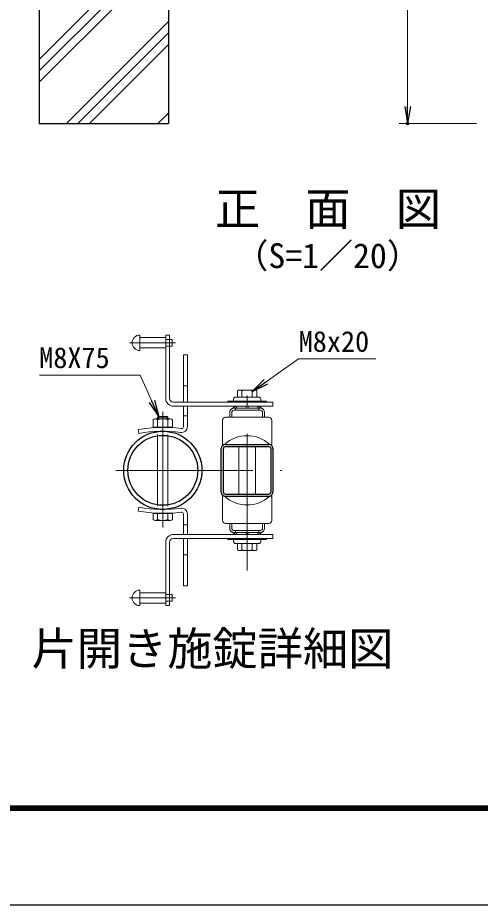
# Model space of a CAD drawing. Units: millimetres, scale not verified. Extents: x -4200 to 4200, y -2970 to 2970.
# Drawn here: x -2819 to -1745, y -2970 to -911 of the extents above; entities that cross this region are included whole.
import ezdxf
from ezdxf.enums import TextEntityAlignment as Align

# ---------------------------------------------------------------- set-up
doc = ezdxf.new("R2010")
doc.units = ezdxf.units.MM
doc.header["$LTSCALE"] = 10
doc.header["$PDMODE"] = 32
doc.header["$PDSIZE"] = 5
doc.linetypes.add('USER1', pattern=[50.8, 31.75, -6.35, 6.35, -6.35])
for name, color, linetype, lineweight in [('0-0_D-TTL-TXT', 7, 'Continuous', 25), ('0-1_D-STR1', 1, 'Continuous', 25), ('0-2_D-STR3', 3, 'Continuous', 13), ('0-3_D-BMK', 2, 'USER1', 13), ('0-4_D-STR-TXT', 7, 'Continuous', 13), ('0-5_D-STR-DIM', 7, 'Continuous', 13), ('0-6_D-DCR-HCH', 7, 'Continuous', 13), ('0-8_D-STR4', 7, 'Continuous', 25), ('0-C_D-TTL', 7, 'Continuous', 25)]:
    doc.layers.add(name, color=color, linetype=linetype, lineweight=lineweight)
doc.layers.add('0-9_0', color=7, linetype='Continuous')
doc.layers.add('0-A_Defpoints', color=6, linetype='Continuous')
doc.styles.add('ＭＳ ゴシック', font='')
doc.styles.get('ＭＳ ゴシック').set_extended_font_data('MS Gothic')

# ---------------------------------------------------------------- blocks, each defined once
blk = doc.blocks.new('_Open')
at = {"layer": '0-9_0'}
blk.add_line((-10, 1.667), (0, 0), dxfattribs=at)
blk.add_lwpolyline([(-10, -1.667), (0, 0), (-10, 0)], dxfattribs=at)

msp = doc.modelspace()

# ---------------------------------------------------------------- linework, layer by layer
at = {"layer": '0-1_D-STR1'}
for p, q in [((-2346.3, -2011.4), (-2346.3, -1910.6)), ((-2341.5, -2011.4), (-2341.5, -1910.6)), ((-2336.7, -1901), (-2235.9, -1901)), ((-2336.7, -1905.8), (-2235.9, -1905.8)), ((-2231.1, -1910.6), (-2231.1, -2011.4)), ((-2226.3, -1910.6), (-2226.3, -2011.4)), ((-2336.7, -2016.2), (-2235.9, -2016.2)), ((-2336.7, -2021), (-2235.9, -2021))]:
    msp.add_line(p, q, dxfattribs=at)
for radius in [90.75, 81.15]:
    msp.add_circle((-2482.05, -1961), radius, dxfattribs=at)
for centre, radius, start, end in [((-2336.7, -1910.6), 9.6, 90.00008, 179.99897), ((-2336.7, -1910.6), 4.8, 90.00008, 179.99897), ((-2235.9, -1910.6), 9.6, 0, 90.00008), ((-2235.9, -1910.6), 4.8, 0, 90.00008), ((-2336.7, -2011.4), 9.6, 179.99897, 269.99957), ((-2336.7, -2011.4), 4.8, 179.99897, 269.99957), ((-2235.9, -2011.4), 9.6, 269.99957, 0), ((-2235.9, -2011.4), 4.8, 269.99957, 0)]:
    msp.add_arc(centre, radius, start, end, dxfattribs=at)
at = {"layer": '0-2_D-STR3'}
for p, q in [((-2535.3, -1647.2), (-2535.3, -1683.2)), ((-2475.3, -1653.2), (-2535.3, -1653.2)), ((-2475.3, -1647.2), (-2475.3, -1794.2)), ((-2466.3, -1647.2), (-2475.3, -1647.2)), ((-2460.3, -1657.7), (-2475.3, -1657.7)), ((-2466.3, -1647.2), (-2466.3, -1794.2)), ((-2460.3, -1657.7), (-2460.3, -1672.7)), ((-2475.3, -1677.2), (-2535.3, -1677.2)), ((-2460.3, -1672.7), (-2475.3, -1672.7)), ((-2434.05, -1693.28), (-2425.05, -1693.28)), ((-2434.05, -1803.2), (-2434.05, -1693.28)), ((-2425.05, -1803.2), (-2425.05, -1693.28)), ((-2434.05, -1765.28), (-2425.05, -1765.28)), ((-2308.8, -1791.2), (-2308.8, -1776.8)), ((-2269.01, -1774.7), (-2303.75, -1774.7)), ((-2298.3, -1791.2), (-2298.3, -1776.8)), ((-2274.3, -1791.2), (-2274.3, -1776.8)), ((-2263.8, -1791.2), (-2263.8, -1776.8)), ((-2226.3, -1803.2), (-2457.3, -1803.2)), ((-2241.3, -1800.2), (-2331.3, -1800.2)), ((-2331.3, -1800.2), (-2331.3, -1803.2)), ((-2317.8, -1795.7), (-2317.8, -1798.7)), ((-2259.3, -1791.2), (-2313.3, -1791.2)), ((-2254.8, -1795.7), (-2254.8, -1798.7)), ((-2241.3, -1800.2), (-2241.3, -1803.2)), ((-2226.3, -1803.2), (-2226.3, -1812.2)), ((-2226.3, -1812.2), (-2457.3, -1812.2)), ((-2434.05, -1859.78), (-2434.05, -1812.2)), ((-2425.05, -1859.78), (-2425.05, -1812.2)), ((-2326.8, -1826.6), (-2326.8, -1838)), ((-2313.3, -1812.2), (-2322.53, -1819.2)), ((-2322, -1826.6), (-2322, -1838)), ((-2317.2, -1817), (-2256.6, -1817)), ((-2255.4, -1821.8), (-2317.2, -1821.8)), ((-2309.66, -1817), (-2313.3, -1812.2)), ((-2313.3, -1817), (-2313.3, -1821.8)), ((-2293.5, -1812.2), (-2288.7, -1812.2)), ((-2288.7, -1812.2), (-2288.7, -1817)), ((-2283.9, -1812.2), (-2288.7, -1812.2)), ((-2283.9, -1812.2), (-2283.9, -1817)), ((-2283.9, -1812.2), (-2279.1, -1812.2)), ((-2262.94, -1817), (-2259.3, -1812.2)), ((-2259.3, -1812.2), (-2250.08, -1819.2)), ((-2259.3, -1817), (-2259.3, -1821.8)), ((-2250.6, -1826.6), (-2250.6, -1838)), ((-2245.8, -1826.6), (-2245.8, -1838)), ((-2504.55, -1861.25), (-2504.55, -1843.85)), ((-2464.76, -1841.75), (-2499.5, -1841.75)), ((-2492.25, -1835.75), (-2494.05, -1837.55)), ((-2494.05, -1837.55), (-2470.05, -1837.55)), ((-2494.05, -1841.75), (-2494.05, -1837.55)), ((-2494.05, -1861.25), (-2494.05, -1843.85)), ((-2492.25, -1835.75), (-2492.25, -1841.75)), ((-2471.85, -1835.75), (-2492.25, -1835.75)), ((-2471.85, -1835.75), (-2471.85, -1841.75)), ((-2470.05, -1861.25), (-2470.05, -1843.85)), ((-2459.55, -1861.25), (-2459.55, -1843.85)), ((-2434.05, -1834.28), (-2425.05, -1834.28)), ((-2343.3, -1844.75), (-2343.3, -1901)), ((-2236.05, -1838), (-2336.55, -1838)), ((-2229.3, -1844.75), (-2229.3, -1901)), ((-2537.39, -1875.4), (-2539.05, -1866.55)), ((-2459.55, -1861.25), (-2504.55, -1861.25)), ((-2494.05, -2043.99), (-2494.05, -1878.02)), ((-2470.05, -2043.99), (-2470.05, -1878.02)), ((-2338.8, -1901), (-2343.3, -1901)), ((-2305.8, -2016.2), (-2305.8, -1905.8)), ((-2266.8, -2016.2), (-2266.8, -1905.8)), ((-2229.3, -1901), (-2233.8, -1901)), ((-2343.3, -2077.25), (-2343.3, -2021)), ((-2338.8, -2021), (-2343.3, -2021)), ((-2229.3, -2021), (-2233.8, -2021)), ((-2229.3, -2077.25), (-2229.3, -2021)), ((-2537.39, -2046.6), (-2539.05, -2055.45)), ((-2504.55, -2060.75), (-2504.55, -2075.15)), ((-2459.55, -2060.75), (-2504.55, -2060.75)), ((-2464.76, -2077.25), (-2499.5, -2077.25)), ((-2494.05, -2060.75), (-2494.05, -2075.15)), ((-2470.05, -2060.75), (-2470.05, -2075.15)), ((-2459.55, -2060.75), (-2459.55, -2075.15)), ((-2434.05, -2062.22), (-2434.05, -2109.8)), ((-2425.05, -2062.22), (-2425.05, -2109.8)), ((-2434.05, -2087.72), (-2425.05, -2087.72)), ((-2236.05, -2084), (-2336.55, -2084)), ((-2326.8, -2095.4), (-2326.8, -2084)), ((-2322, -2095.4), (-2322, -2084)), ((-2250.6, -2095.4), (-2250.6, -2084)), ((-2245.8, -2095.4), (-2245.8, -2084)), ((-2226.3, -2109.8), (-2457.3, -2109.8)), ((-2226.3, -2118.8), (-2457.3, -2118.8)), ((-2434.05, -2118.8), (-2434.05, -2228.72)), ((-2425.05, -2118.8), (-2425.05, -2228.72)), ((-2331.3, -2121.8), (-2331.3, -2118.8)), ((-2255.4, -2100.2), (-2317.2, -2100.2)), ((-2317.2, -2105), (-2256.6, -2105)), ((-2313.3, -2105), (-2313.3, -2100.2)), ((-2293.5, -2109.8), (-2288.7, -2109.8)), ((-2288.7, -2109.8), (-2288.7, -2105)), ((-2283.9, -2109.8), (-2288.7, -2109.8)), ((-2283.9, -2109.8), (-2283.9, -2105)), ((-2283.9, -2109.8), (-2279.1, -2109.8)), ((-2262.94, -2105), (-2259.3, -2109.8)), ((-2259.3, -2105), (-2259.3, -2100.2)), ((-2259.3, -2109.8), (-2250.08, -2102.81)), ((-2241.3, -2121.8), (-2241.3, -2118.8)), ((-2226.3, -2118.8), (-2226.3, -2109.8)), ((-2466.3, -2274.8), (-2466.3, -2127.8)), ((-2241.3, -2121.8), (-2331.3, -2121.8)), ((-2317.8, -2126.3), (-2317.8, -2123.3)), ((-2259.3, -2130.8), (-2313.3, -2130.8)), ((-2308.8, -2130.8), (-2308.8, -2145.2)), ((-2298.3, -2130.8), (-2298.3, -2145.2)), ((-2274.3, -2130.8), (-2274.3, -2145.2)), ((-2263.8, -2130.8), (-2263.8, -2145.2)), ((-2254.8, -2126.3), (-2254.8, -2123.3)), ((-2434.05, -2156.72), (-2425.05, -2156.72)), ((-2269.01, -2147.3), (-2303.75, -2147.3)), ((-2535.3, -2274.8), (-2535.3, -2238.8)), ((-2434.05, -2228.72), (-2425.05, -2228.72)), ((-2475.3, -2244.8), (-2535.3, -2244.8)), ((-2460.3, -2264.3), (-2475.3, -2264.3)), ((-2475.3, -2268.8), (-2535.3, -2268.8))]:
    msp.add_line(p, q, dxfattribs=at)
for points in [[(-2470.05, -1841.75), (-2470.05, -1837.55), (-2471.85, -1835.75)], [(-2309.66, -2105), (-2313.3, -2109.8), (-2322.53, -2102.81)], [(-2466.3, -2274.8), (-2475.3, -2274.8), (-2475.3, -2127.8)], [(-2460.3, -2264.3), (-2460.3, -2249.3), (-2475.3, -2249.3)]]:
    msp.add_lwpolyline(points, dxfattribs=at)
for centre, radius, start, end in [((-2535.3, -1665.2), 18, 90, 270), ((-2303.55, -1782.31), 7.61, 46.35169, 133.64831), ((-2286.3, -1810.04), 35.34, 70.14751, 109.85249), ((-2269.05, -1782.31), 7.61, 46.39452, 133.60548), ((-2457.3, -1794.2), 18, 180, 270), ((-2457.3, -1794.2), 9, 180, 270), ((-2319.3, -1798.7), 1.5, 270, 0), ((-2313.3, -1795.7), 4.5, 90, 180), ((-2259.3, -1795.7), 4.5, 0, 90), ((-2253.3, -1798.7), 1.5, 180, 270), ((-2317.2, -1826.6), 9.6, 90, 180), ((-2317.2, -1826.6), 4.8, 90, 180), ((-2255.4, -1826.6), 9.6, 0, 90), ((-2255.4, -1826.6), 4.8, 0, 90), ((-2499.3, -1849.36), 7.61, 46.35169, 133.64831), ((-2482.05, -1877.09), 35.34, 70.14751, 109.85249), ((-2464.8, -1849.36), 7.61, 46.39452, 133.60548), ((-2336.55, -1844.75), 6.75, 90, 180), ((-2236.05, -1844.75), 6.75, 0, 90), ((-2482.05, -2170.25), 309, 82.02413, 100.63), ((-2482.05, -2170.25), 300, 82.02413, 100.63), ((-2438.55, -1859.78), 13.5, 262.02413, 0), ((-2438.55, -1859.78), 4.5, 262.02413, 0), ((-2286.3, -1958.69), 78, 47.69501, 132.30499), ((-2286.3, -1963.32), 78, 227.69501, 312.30499), ((-2482.05, -1751.75), 309, 259.37, 277.97587), ((-2482.05, -1751.75), 300, 259.37, 277.97587), ((-2438.55, -2062.22), 13.5, 0, 97.97587), ((-2438.55, -2062.22), 4.5, 0, 97.97587), ((-2499.3, -2069.65), 7.61, 226.35169, 313.64831), ((-2482.05, -2041.92), 35.34, 250.14751, 289.85249), ((-2464.8, -2069.64), 7.61, 226.39452, 313.60548), ((-2336.55, -2077.25), 6.75, 180, 270), ((-2236.05, -2077.25), 6.75, 270, 0), ((-2317.2, -2095.4), 9.6, 180, 270), ((-2317.2, -2095.4), 4.8, 180, 270), ((-2255.4, -2095.4), 9.6, 270, 0), ((-2255.4, -2095.4), 4.8, 270, 0), ((-2457.3, -2127.8), 18, 90, 180), ((-2457.3, -2127.8), 9, 90, 180), ((-2319.3, -2123.3), 1.5, 0, 90), ((-2313.3, -2126.3), 4.5, 180, 270), ((-2259.3, -2126.3), 4.5, 270, 0), ((-2253.3, -2123.3), 1.5, 90, 180), ((-2303.55, -2139.7), 7.61, 226.35169, 313.64831), ((-2286.3, -2111.97), 35.34, 250.14751, 289.85249), ((-2269.05, -2139.69), 7.61, 226.39452, 313.60548), ((-2535.3, -2256.8), 18, 90, 270)]:
    msp.add_arc(centre, radius, start, end, dxfattribs=at)
at = {"layer": '0-3_D-BMK'}
for p, q in [((-2452.65, -1665.2), (-2559.51, -1665.2)), ((-2286.3, -2193.69), (-2286.3, -1787.62)), ((-2482.05, -1825.07), (-2482.05, -2093.77)), ((-2590.83, -1961), (-2205.58, -1961)), ((-2452.65, -2256.8), (-2559.51, -2256.8))]:
    msp.add_line(p, q, dxfattribs=at)
at = {"layer": '0-4_D-STR-TXT'}
for points in [[(-1987.41, -1702.55), (-2166.71, -1702.55), (-2273.86, -1777.91)], [(-2768.21, -1740.13), (-2534.62, -1740.13), (-2492.02, -1835.31)]]:
    msp.add_lwpolyline(points, dxfattribs=at)
at = {"layer": '0-5_D-STR-DIM'}
for p, q in [((-1913.73, -596.78), (-1913.73, -1116.78)), ((-1753.73, -1156.78), (-1933.73, -1156.78))]:
    msp.add_line(p, q, dxfattribs=at)
at = {"layer": '0-6_D-DCR-HCH'}
for p, q in [((-2768.73, -1060.95), (-2468.73, -760.95)), ((-2768.73, -1034.43), (-2591.08, -856.78)), ((-2768.73, -1007.91), (-2617.6, -856.78)), ((-2705.46, -1156.78), (-2468.73, -920.05)), ((-2678.95, -1156.78), (-2468.73, -946.56)), ((-2652.43, -1156.78), (-2468.73, -973.08)), ((-2493.33, -1156.78), (-2468.73, -1132.18))]:
    msp.add_line(p, q, dxfattribs=at)
at = {"layer": '0-8_D-STR4'}
for p, q in [((-2768.73, -556.78), (-2768.73, -1156.78)), ((-2468.73, -556.78), (-2468.73, -1156.78)), ((-2768.73, -1156.78), (-2468.73, -1156.78))]:
    msp.add_line(p, q, dxfattribs=at)
at = {"layer": '0-A_Defpoints'}
msp.add_point((-1913.73, -1156.78), dxfattribs=at)
at = {"layer": '0-C_D-TTL', "color": 2}
msp.add_lwpolyline([(-4199.68, 2970.23), (4200.32, 2970.23), (4200.32, -2969.77), (-4199.68, -2969.77)], close=True, dxfattribs=at)
at = {"layer": '0-C_D-TTL'}
for points in [[(-3929.68, 2750.23), (3930.32, 2750.23), (3930.32, -2749.77), (-3929.68, -2749.77)], [(-3927.18, 2747.73), (3927.82, 2747.73), (3927.82, -2747.27), (-3927.18, -2747.27)], [(-3924.68, 2745.23), (3925.32, 2745.23), (3925.32, -2744.77), (-3924.68, -2744.77)], [(-3922.18, 2742.73), (3922.82, 2742.73), (3922.82, -2742.27), (-3922.18, -2742.27)], [(-3919.68, 2740.23), (3920.32, 2740.23), (3920.32, -2739.77), (-3919.68, -2739.77)]]:
    msp.add_lwpolyline(points, close=True, dxfattribs=at)

# ---------------------------------------------------------------- block references
at = {"layer": '0-4_D-STR-TXT', "xscale": 4, "yscale": 4}
for p, rotation in [((-2275.5, -1779.06), 215.11702), ((-2491.2, -1837.14), 294.10901)]:
    msp.add_blockref('_Open', p, dxfattribs=dict(at, rotation=rotation))
at = {"layer": '0-5_D-STR-DIM', "xscale": 4, "yscale": 4, "rotation": 270}
msp.add_blockref('_Open', (-1913.73, -1156.78), dxfattribs=at)

# ---------------------------------------------------------------- texts
at = {"layer": '0-0_D-TTL-TXT', "style": 'ＭＳ ゴシック'}
for s, height, p in [('正\u3000面\u3000図', 76.98, (-2361.12, -1416.08)), ('（S=1／20）', 57.7, (-2315.64, -1509.28))]:
    msp.add_text(s, height=height, dxfattribs=at).set_placement(p, align=Align.BOTTOM_LEFT)
at = {"layer": '0-4_D-STR-TXT', "style": 'ＭＳ ゴシック'}
for s, height, p in [('M8x20', 48.09, (-2166.59, -1700.6)), ('M8X75', 48.09, (-2768.83, -1738.16)), ('片開き施錠詳細図', 76.98, (-2786.77, -2436))]:
    msp.add_text(s, height=height, dxfattribs=at).set_placement(p, align=Align.BOTTOM_LEFT)

doc.saveas('drawing.dxf')
